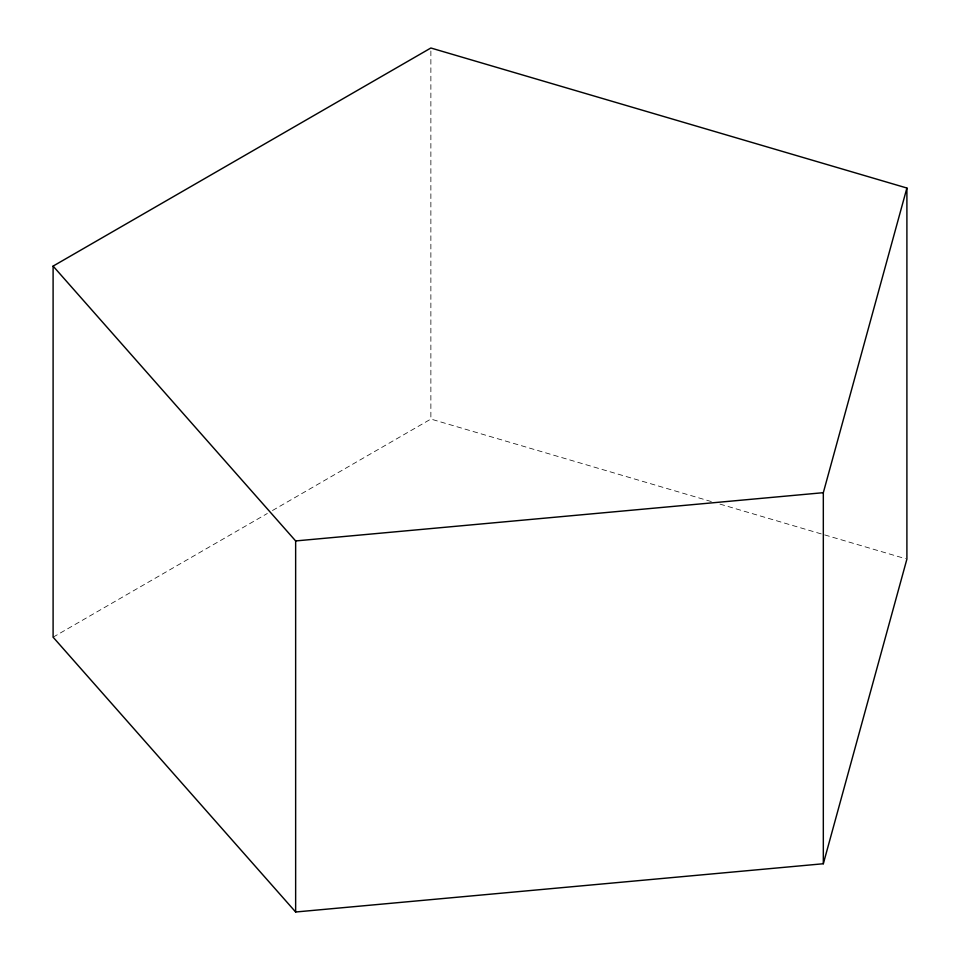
<?xml version="1.0" encoding="UTF-8"?>
<svg xmlns="http://www.w3.org/2000/svg" width="960" height="960" viewBox="0 0 960 960"><rect width="100%" height="100%" fill="white"/><g stroke="black" fill="none" stroke-linecap="round" stroke-linejoin="round"><path stroke-width="0.72" stroke-dasharray="4.8 3.6" d="M53.1 637.176L267.3 513.504M272.496 510.504L430.872 419.064L711.312 501.564M719.94 504.096L905.46 558.672M430.872 50.988L430.872 419.064"/><path stroke-width="1.44" d="M823.32 863.748L823.32 492.684L906.9 188.028L430.872 48L53.1 266.1L53.1 637.176L295.644 912L823.32 863.748L906.9 559.104L906.9 188.028M53.1 266.1L295.644 540.936L823.32 492.684M295.644 540.936L295.644 912"/></g></svg>
